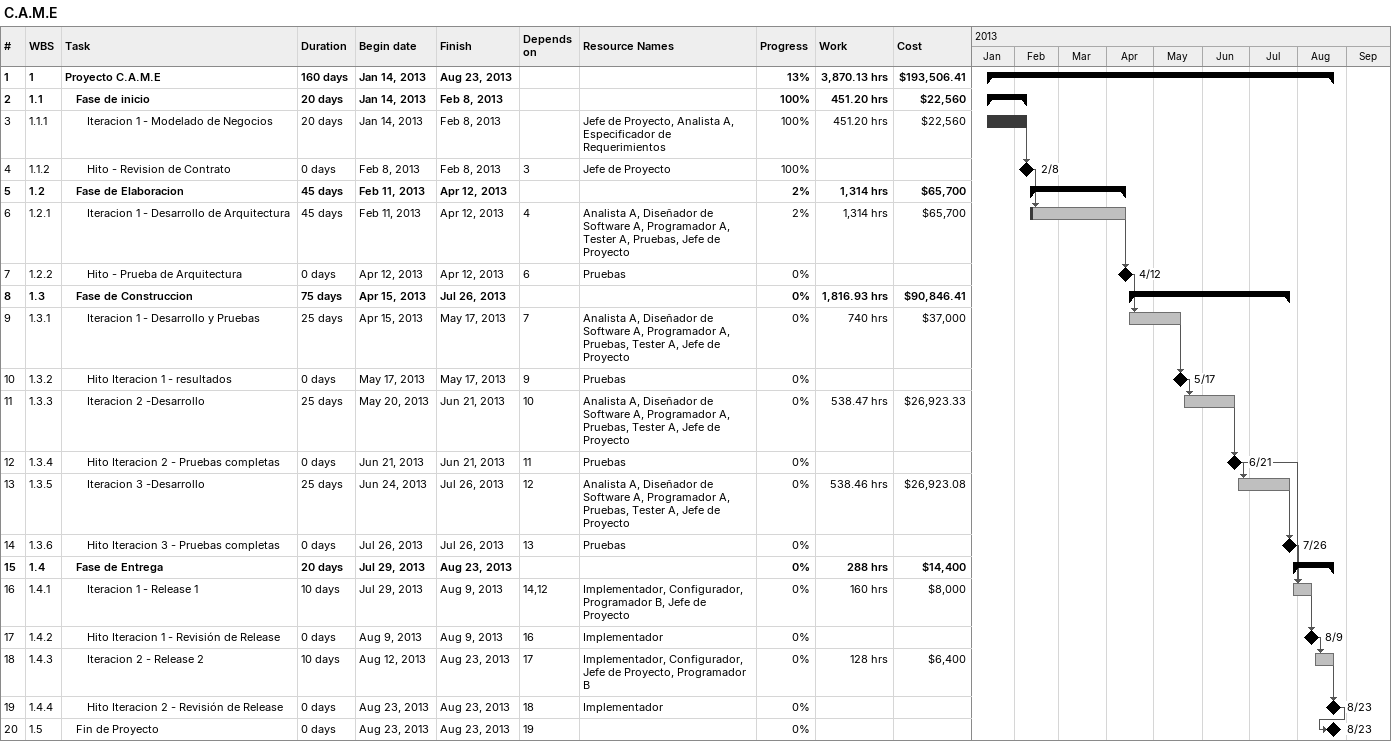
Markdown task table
C.A.M.E

| ID | WBS | Task | Duration | Start | Finish | Predecessors | Resources | % complete | Work (h) | Cost ($) |
|---|---|---|---|---|---|---|---|---|---|---|
| 1 | 1 | **Proyecto C.A.M.E** | 160d | 2013-01-14 | 2013-08-23 |  |  | 13 | 3870.13 | 193506.41 |
| 2 | 1.1 | **Fase de inicio** | 20d | 2013-01-14 | 2013-02-08 |  |  | 100 | 451.20 | 22560 |
| 3 | 1.1.1 | Iteracion 1 - Modelado de Negocios | 20d | 2013-01-14 | 2013-02-08 |  | Jefe de Proyecto, Analista A, Especificador de Requerimientos | 100 | 451.20 | 22560 |
| 4 | 1.1.2 | Hito - Revision de Contrato | 0d | 2013-02-08 | 2013-02-08 | 3 | Jefe de Proyecto | 100 |  |  |
| 5 | 1.2 | **Fase de Elaboracion** | 45d | 2013-02-11 | 2013-04-12 |  |  | 2 | 1314 | 65700 |
| 6 | 1.2.1 | Iteracion 1 - Desarrollo de Arquitectura | 45d | 2013-02-11 | 2013-04-12 | 4 | Analista A, Diseñador de Software A, Programador A, Tester A, Pruebas, Jefe de Proyecto | 2 | 1314 | 65700 |
| 7 | 1.2.2 | Hito - Prueba de Arquitectura | 0d | 2013-04-12 | 2013-04-12 | 6 | Pruebas | 0 |  |  |
| 8 | 1.3 | **Fase de Construccion** | 75d | 2013-04-15 | 2013-07-26 |  |  | 0 | 1816.93 | 90846.41 |
| 9 | 1.3.1 | Iteracion 1 - Desarrollo y Pruebas | 25d | 2013-04-15 | 2013-05-17 | 7 | Analista A, Diseñador de Software A, Programador A, Pruebas, Tester A, Jefe de Proyecto | 0 | 740 | 37000 |
| 10 | 1.3.2 | Hito Iteracion 1 - resultados | 0d | 2013-05-17 | 2013-05-17 | 9 | Pruebas | 0 |  |  |
| 11 | 1.3.3 | Iteracion 2 -Desarrollo | 25d | 2013-05-20 | 2013-06-21 | 10 | Analista A, Diseñador de Software A, Programador A, Pruebas, Tester A, Jefe de Proyecto | 0 | 538.47 | 26923.33 |
| 12 | 1.3.4 | Hito Iteracion 2 - Pruebas completas | 0d | 2013-06-21 | 2013-06-21 | 11 | Pruebas | 0 |  |  |
| 13 | 1.3.5 | Iteracion 3 -Desarrollo | 25d | 2013-06-24 | 2013-07-26 | 12 | Analista A, Diseñador de Software A, Programador A, Pruebas, Tester A, Jefe de Proyecto | 0 | 538.46 | 26923.08 |
| 14 | 1.3.6 | Hito Iteracion 3 - Pruebas completas | 0d | 2013-07-26 | 2013-07-26 | 13 | Pruebas | 0 |  |  |
| 15 | 1.4 | **Fase de Entrega** | 20d | 2013-07-29 | 2013-08-23 |  |  | 0 | 288 | 14400 |
| 16 | 1.4.1 | Iteracion 1 - Release 1 | 10d | 2013-07-29 | 2013-08-09 | 14, 12 | Implementador, Configurador, Programador B, Jefe de Proyecto | 0 | 160 | 8000 |
| 17 | 1.4.2 | Hito Iteracion 1 - Revisión de Release | 0d | 2013-08-09 | 2013-08-09 | 16 | Implementador | 0 |  |  |
| 18 | 1.4.3 | Iteracion 2 - Release 2 | 10d | 2013-08-12 | 2013-08-23 | 17 | Implementador, Configurador, Jefe de Proyecto, Programador B | 0 | 128 | 6400 |
| 19 | 1.4.4 | Hito Iteracion 2 - Revisión de Release | 0d | 2013-08-23 | 2013-08-23 | 18 | Implementador | 0 |  |  |
| 20 | 1.5 | Fin de Proyecto | 0d | 2013-08-23 | 2013-08-23 | 19 |  | 0 |  |  |
